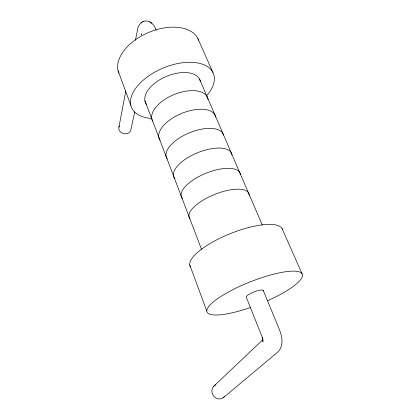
<?xml version="1.0" encoding="UTF-8"?>
<svg xmlns="http://www.w3.org/2000/svg" width="420" height="420" viewBox="0 0 420 420"><rect width="100%" height="100%" fill="white"/><g stroke="black" fill="none" stroke-linecap="round" stroke-linejoin="round"><path stroke-width="0.63" d="M118.907 127.186L125.78 91.145M135.471 40.299L137.886 27.836L139.272 24.764L141.472 22.549M263.135 340.536L262.857 341.801L262.51 338.074M134.794 111.788L130.704 130.368A6.111 4.972 13.4 0 1 122.677 133.339A6.111 4.972 13.4 0 1 119.469 126.005M213.439 386.531L263.167 339.449M223.083 397.85L277.095 352.679C283.894 347.146 282.466 337.013 279.494 329.816L263.235 290.362M142.522 21.908C148.502 18.648 154.697 24.454 156.02 30.177M140.952 22.874L143.078 21.567M151.903 23.231L149.772 21.793M141.829 34.676L141.089 33.8L141.603 34.781M197.867 38.53L212.867 72.387M282.046 228.543L302.075 273.751M199.447 78.939L262.343 225.109M144.931 100.884L201.684 249.753M262.322 337.475L246.419 297.554A9.203 2.158 -21.6 0 1 254.153 291.879A9.203 2.158 -21.6 0 1 263.377 290.913M118.088 70.791L130.867 105.399M189.756 264.931L206.792 311.084M262.279 337.36L262.563 338.257M151.441 118.461A44.31 24.255 -22.7 0 1 136.826 86.798A44.31 24.255 -22.7 0 1 195.731 62.648A44.31 24.255 -22.7 0 1 206.535 95.87M146.68 104.706A29.505 16.133 -22.7 0 1 166.115 76.514A29.505 16.133 -22.7 0 1 200.466 81.785M118.86 73.133A43.145 25.883 -23 0 1 149.132 32.251A43.145 25.883 -23 0 1 198.608 40.226M152.502 121.007A29.909 15.54 -22.5 0 1 175.066 94.174A29.909 15.54 -22.5 0 1 208.021 99.346M224.411 396.601A7.534 6.93 62.9 0 1 213.386 395.813A7.534 6.93 62.9 0 1 215.828 384.72M190.58 267.041A49.702 15.167 -21.8 0 1 229.609 233.903A49.702 15.167 -21.8 0 1 282.492 229.593M250.556 307.461A51.261 12.054 -21.6 0 1 212.41 302.689A51.261 12.054 -21.6 0 1 291.953 271.152A51.261 12.054 -21.6 0 1 267.535 300.731M189.882 218.621A32.114 11.902 -22 0 1 215.087 194.24A32.114 11.902 -22 0 1 249.118 195.148M160.02 140.217A30.324 14.899 -22.4 0 1 181.571 113.442A30.324 14.899 -22.4 0 1 215.749 117.201M167.186 159.012A30.755 14.222 -22.3 0 1 188.806 133.072A30.755 14.222 -22.3 0 1 223.608 135.146M174.946 178.81A31.196 13.498 -22.2 0 1 196.896 153.017A31.196 13.498 -22.2 0 1 231.945 154.849M182.516 198.671A31.647 12.726 -22.1 0 1 205.217 173.57A31.647 12.726 -22.1 0 1 240.392 174.494"/></g></svg>
